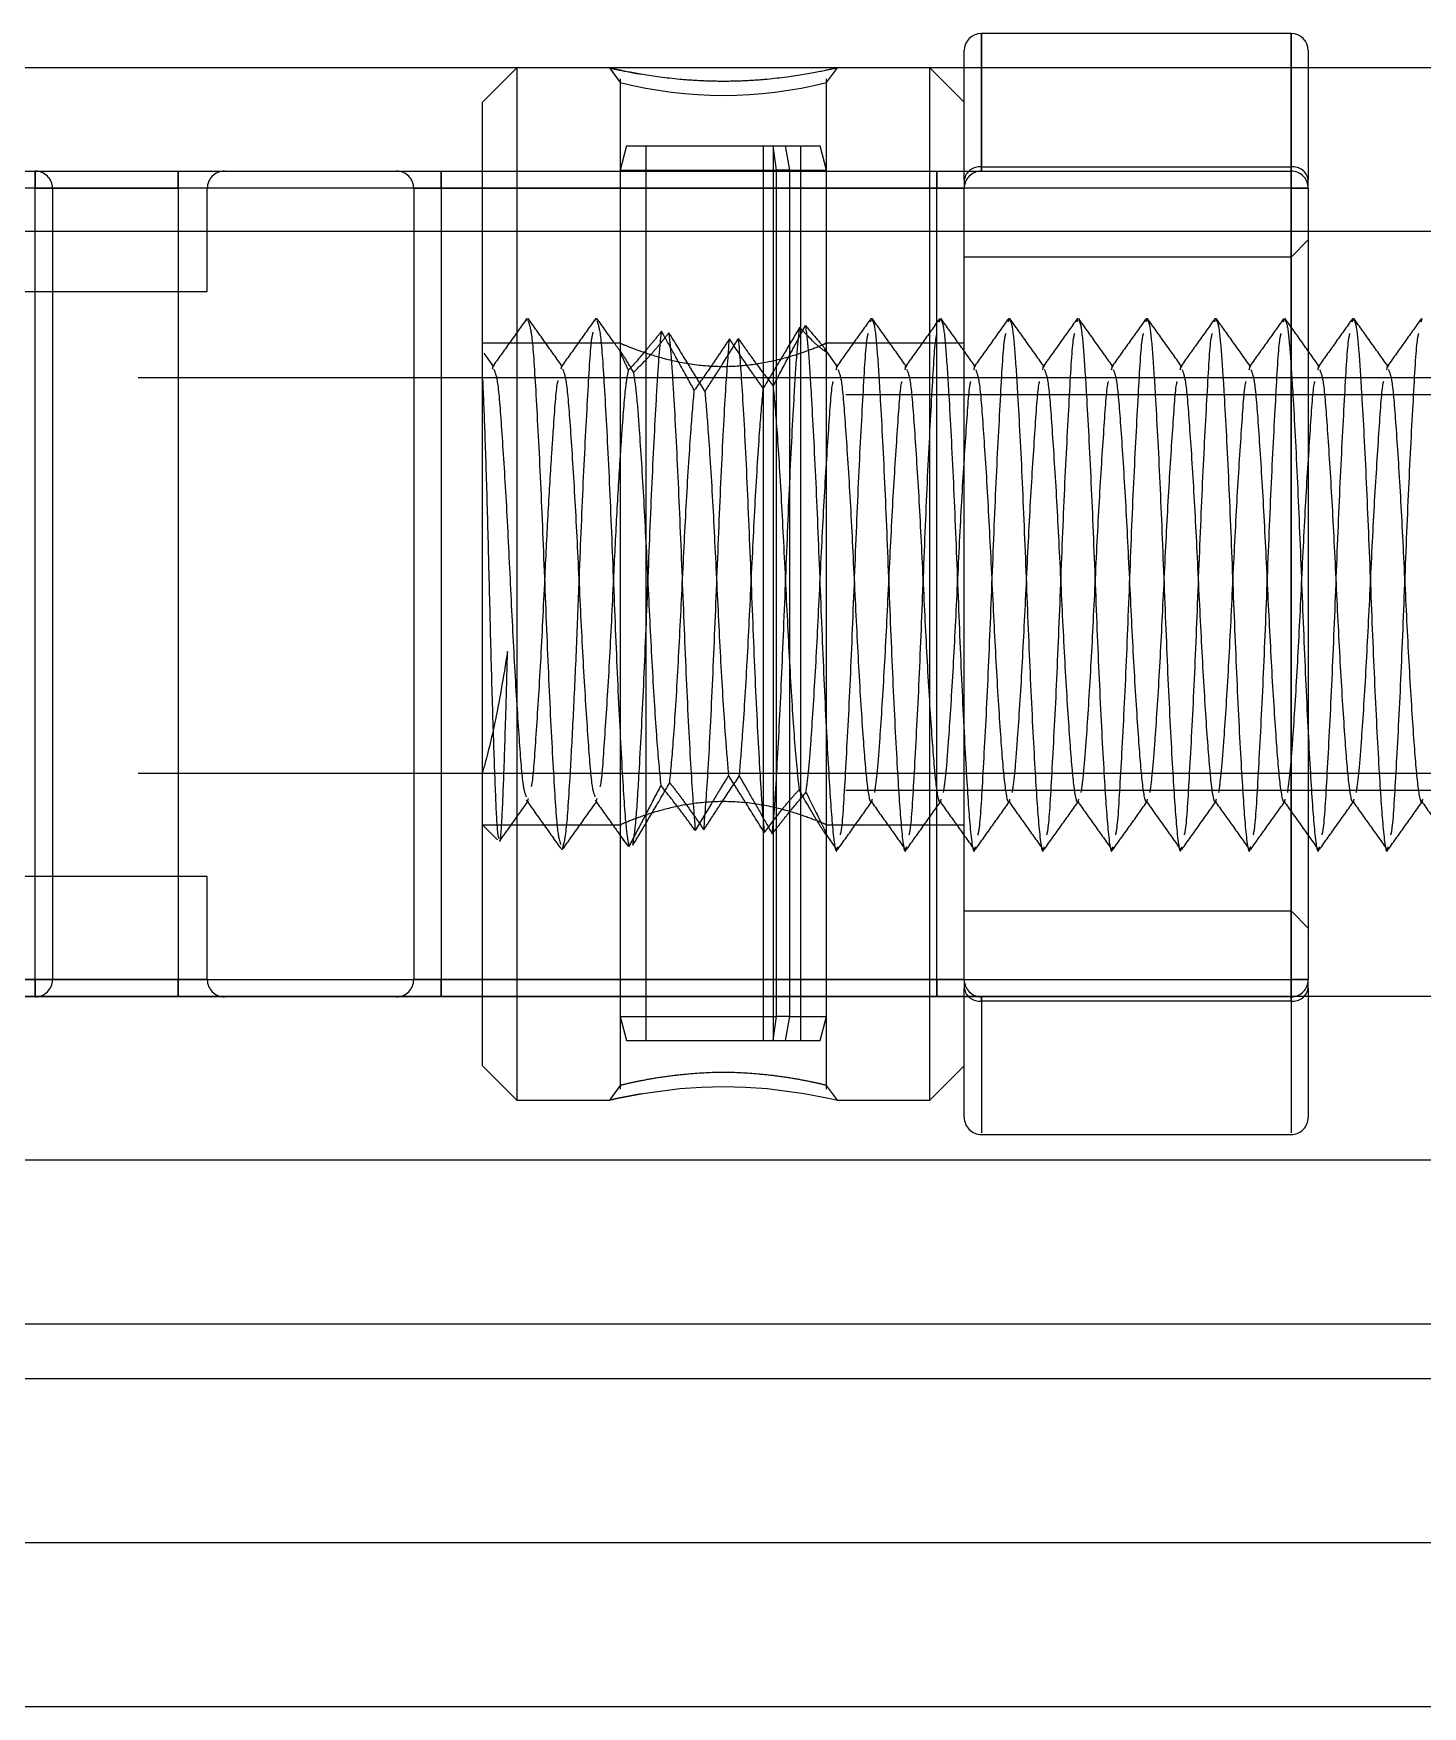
# Model space of a CAD drawing. Header units: metres. Extents: x 0 to 21025, y 0 to 14850.
# Drawn here: x 2108.51 to 2148.88, y 9326.62 to 9375.25 of the extents above; entities that cross this region are included whole.
import ezdxf

# ---------------------------------------------------------------- set-up
doc = ezdxf.new("R2010")
doc.units = ezdxf.units.M
doc.header["$LTSCALE"] = 25
doc.linetypes.add('HIDDEN2', pattern=[4.7625, 3.175, -1.5875])
doc.layers.add('SL4', color=4, linetype='Continuous')
doc.layers.add('ST1', color=7, linetype='HIDDEN2')

msp = doc.modelspace()

# ---------------------------------------------------------------- linework, layer by layer
at = {"layer": 'SL4'}
for p, q in [((2145.064, 9375.249), (2136.064, 9375.249)), ((2136.064, 9375.249), (2136.064, 9374.249)), ((2145.064, 9374.249), (2145.064, 9375.249)), ((2135.564, 9374.249), (2135.564, 9374.749)), ((2145.564, 9374.749), (2145.564, 9374.249)), ((2248.821, 9374.249), (1961.996, 9374.249)), ((2248.996, 9369.491), (1957.238, 9369.491)), ((2215.199, 9347.261), (1988.496, 9347.261)), ((2248.996, 9342.499), (1957.238, 9342.499)), ((2251.996, 9337.741), (1961.996, 9337.741)), ((2875.564, 9336.149), (1925.562, 9336.149)), ((2085.802, 9326.624), (2875.564, 9326.624))]:
    msp.add_line(p, q, dxfattribs=at)
for centre, start, end in [((2136.064, 9374.749), 90, 180), ((2145.064, 9374.749), 0, 90)]:
    msp.add_arc(centre, 0.5, start, end, dxfattribs=at)
at = {"layer": 'ST1'}
for p, q in [((2136.064, 9371.37), (2136.064, 9375.249)), ((2145.064, 9375.249), (2145.064, 9371.37)), ((2122.564, 9374.249), (2121.564, 9373.249)), ((2122.564, 9374.249), (2122.564, 9344.249)), ((2125.25, 9374.249), (2125.564, 9373.827)), ((2131.564, 9373.827), (2131.879, 9374.249)), ((2134.564, 9344.249), (2134.564, 9374.249)), ((2135.564, 9373.249), (2134.564, 9374.249)), ((2135.564, 9370.991), (2135.564, 9374.249)), ((2136.064, 9374.249), (2136.064, 9371.37)), ((2145.064, 9371.37), (2145.064, 9374.249)), ((2145.564, 9374.249), (2145.564, 9370.991)), ((2125.564, 9373.927), (2125.564, 9366.249)), ((2131.564, 9366.232), (2131.564, 9373.927)), ((2121.564, 9345.249), (2121.564, 9373.249)), ((2125.752, 9371.979), (2125.564, 9371.279)), ((2125.752, 9371.979), (2130.011, 9371.979)), ((2126.314, 9371.979), (2126.314, 9345.979)), ((2129.722, 9371.979), (2129.722, 9345.979)), ((2130.009, 9371.979), (2130.009, 9345.979)), ((2130.108, 9371.279), (2130.011, 9371.979)), ((2130.011, 9371.979), (2130.371, 9371.979)), ((2130.371, 9371.979), (2131.377, 9371.979)), ((2130.491, 9371.279), (2130.371, 9371.979)), ((2130.814, 9345.979), (2130.814, 9371.979)), ((2131.564, 9371.279), (2131.377, 9371.979)), ((2107.289, 9371.249), (2108.564, 9371.249)), ((2108.564, 9371.249), (2108.564, 9370.749)), ((2108.564, 9371.249), (2112.714, 9371.249)), ((2108.564, 9370.749), (2108.564, 9371.249)), ((2112.714, 9371.249), (2112.714, 9370.749)), ((2112.714, 9371.249), (2145.064, 9371.249)), ((2112.714, 9370.749), (2112.714, 9371.249)), ((2120.364, 9370.749), (2120.364, 9371.249)), ((2120.364, 9371.249), (2120.364, 9370.749)), ((2125.564, 9371.279), (2130.108, 9371.279)), ((2125.564, 9371.279), (2125.564, 9346.679)), ((2130.491, 9371.279), (2130.108, 9371.279)), ((2130.108, 9346.679), (2130.108, 9371.279)), ((2130.491, 9371.279), (2131.564, 9371.279)), ((2130.491, 9346.679), (2130.491, 9371.279)), ((2131.564, 9346.679), (2131.564, 9371.279)), ((2134.764, 9370.749), (2134.764, 9371.249)), ((2134.764, 9371.249), (2134.764, 9370.749)), ((2136.064, 9371.37), (2136.064, 9371.249)), ((2136.064, 9371.37), (2145.064, 9371.37)), ((2136.064, 9371.249), (2136.064, 9371.37)), ((2145.064, 9371.37), (2145.064, 9371.249)), ((2145.064, 9371.249), (2145.064, 9371.37)), ((2145.064, 9371.249), (2145.064, 9370.749)), ((2145.064, 9370.749), (2145.064, 9371.249)), ((2113.564, 9370.749), (2053.564, 9370.749)), ((2113.564, 9370.749), (2084.812, 9370.749)), ((2108.564, 9370.749), (2107.789, 9370.749)), ((2108.564, 9347.749), (2108.564, 9370.749)), ((2109.064, 9370.749), (2108.564, 9370.749)), ((2108.564, 9370.749), (2109.064, 9370.749)), ((2109.064, 9370.749), (2109.064, 9347.749)), ((2112.714, 9370.749), (2109.064, 9370.749)), ((2109.064, 9370.749), (2112.714, 9370.749)), ((2112.714, 9370.749), (2112.714, 9347.749)), ((2145.064, 9370.749), (2112.714, 9370.749)), ((2113.564, 9367.749), (2113.564, 9370.749)), ((2119.564, 9370.749), (2120.364, 9370.749)), ((2119.564, 9370.749), (2119.564, 9347.749)), ((2120.364, 9370.749), (2119.564, 9370.749)), ((2120.364, 9370.749), (2134.764, 9370.749)), ((2120.364, 9370.749), (2120.364, 9347.749)), ((2134.764, 9370.749), (2135.564, 9370.749)), ((2134.764, 9347.749), (2134.764, 9370.749)), ((2135.564, 9370.749), (2134.764, 9370.749)), ((2135.564, 9370.991), (2135.564, 9370.749)), ((2135.564, 9347.749), (2135.564, 9370.749)), ((2145.064, 9347.749), (2145.064, 9370.749)), ((2145.564, 9370.749), (2145.064, 9370.749)), ((2145.064, 9370.749), (2145.564, 9370.749)), ((2145.064, 9370.749), (2145.064, 9368.749)), ((2145.564, 9370.749), (2145.564, 9370.991)), ((2145.564, 9370.749), (2145.564, 9347.749)), ((2251.996, 9369.491), (1957.238, 9369.491)), ((2145.564, 9369.249), (2145.064, 9368.749)), ((2145.064, 9368.749), (2135.564, 9368.749)), ((2145.064, 9368.749), (2145.064, 9349.749)), ((2083.564, 9367.749), (2113.564, 9367.749)), ((2122.855, 9366.905), (2122.87, 9366.976)), ((2124.855, 9366.905), (2124.87, 9366.976)), ((2132.847, 9366.869), (2132.87, 9366.976)), ((2134.847, 9366.869), (2134.87, 9366.976)), ((2136.847, 9366.869), (2136.87, 9366.976)), ((2138.847, 9366.869), (2138.87, 9366.976)), ((2140.847, 9366.869), (2140.87, 9366.976)), ((2142.847, 9366.869), (2142.87, 9366.976)), ((2144.847, 9366.869), (2144.87, 9366.976)), ((2146.847, 9366.869), (2146.87, 9366.976)), ((2148.847, 9366.869), (2148.87, 9366.976)), ((2125.564, 9366.249), (2121.564, 9366.249)), ((2135.564, 9366.249), (2131.525, 9366.249)), ((2121.891, 9365.557), (2121.607, 9365.956)), ((2125.564, 9365.985), (2125.564, 9351.925)), ((2131.895, 9365.553), (2131.515, 9366.086)), ((2131.564, 9351.967), (2131.564, 9366.026)), ((1992.496, 9365.249), (2211.496, 9365.249)), ((2121.852, 9365.499), (2121.87, 9365.57)), ((2123.852, 9365.499), (2123.87, 9365.57)), ((2131.844, 9365.468), (2131.87, 9365.57)), ((2133.844, 9365.468), (2133.87, 9365.57)), ((2135.844, 9365.468), (2135.87, 9365.57)), ((2137.844, 9365.468), (2137.87, 9365.57)), ((2139.844, 9365.468), (2139.87, 9365.57)), ((2141.844, 9365.468), (2141.87, 9365.57)), ((2143.844, 9365.468), (2143.87, 9365.57)), ((2145.844, 9365.468), (2145.87, 9365.57)), ((2147.844, 9365.468), (2147.87, 9365.57)), ((2211.496, 9364.749), (1992.496, 9364.749)), ((1992.496, 9353.749), (2211.496, 9353.749)), ((2211.496, 9353.249), (1992.496, 9353.249)), ((2122.87, 9352.927), (2122.895, 9353.02)), ((2124.87, 9352.927), (2124.895, 9353.02)), ((2121.564, 9352.249), (2125.603, 9352.249)), ((2121.564, 9352.249), (2122.002, 9351.811)), ((2125.564, 9352.265), (2125.564, 9344.57)), ((2131.564, 9352.249), (2135.564, 9352.249)), ((2131.564, 9344.57), (2131.564, 9352.249)), ((2125.599, 9351.895), (2125.591, 9351.925)), ((2125.818, 9351.616), (2125.645, 9351.83)), ((2131.539, 9351.975), (2131.858, 9351.526)), ((2113.564, 9350.749), (2053.564, 9350.749)), ((2113.564, 9347.749), (2113.564, 9350.749)), ((2135.564, 9349.749), (2145.064, 9349.749)), ((2145.064, 9349.749), (2145.564, 9349.249)), ((2145.064, 9349.749), (2145.064, 9347.749)), ((2113.564, 9347.749), (2053.564, 9347.749)), ((2107.789, 9347.749), (2108.564, 9347.749)), ((2108.564, 9347.749), (2108.564, 9347.249)), ((2109.064, 9347.749), (2108.564, 9347.749)), ((2108.564, 9347.249), (2108.564, 9347.749)), ((2108.564, 9347.749), (2109.064, 9347.749)), ((2109.064, 9347.749), (2112.714, 9347.749)), ((2112.714, 9347.749), (2109.064, 9347.749)), ((2112.714, 9347.749), (2112.714, 9347.249)), ((2112.714, 9347.749), (2145.064, 9347.749)), ((2112.714, 9347.249), (2112.714, 9347.749)), ((2120.364, 9347.749), (2119.564, 9347.749)), ((2119.564, 9347.749), (2120.364, 9347.749)), ((2134.764, 9347.749), (2120.364, 9347.749)), ((2120.364, 9347.249), (2120.364, 9347.749)), ((2120.364, 9347.749), (2120.364, 9347.249)), ((2135.564, 9347.749), (2134.764, 9347.749)), ((2134.764, 9347.249), (2134.764, 9347.749)), ((2134.764, 9347.749), (2135.564, 9347.749)), ((2134.764, 9347.749), (2134.764, 9347.249)), ((2135.564, 9347.749), (2135.564, 9347.506)), ((2145.064, 9347.749), (2145.064, 9347.249)), ((2145.564, 9347.749), (2145.064, 9347.749)), ((2145.064, 9347.749), (2145.564, 9347.749)), ((2145.064, 9347.249), (2145.064, 9347.749)), ((2145.564, 9347.506), (2145.564, 9347.749)), ((2251.996, 9347.261), (1951.996, 9347.261)), ((2108.564, 9347.249), (2107.289, 9347.249)), ((2112.714, 9347.249), (2108.564, 9347.249)), ((2145.064, 9347.249), (2112.714, 9347.249)), ((2135.564, 9343.749), (2135.564, 9347.506)), ((2136.064, 9347.127), (2136.064, 9347.249)), ((2136.064, 9347.249), (2136.064, 9347.127)), ((2145.064, 9347.127), (2145.064, 9347.249)), ((2145.064, 9347.249), (2145.064, 9347.127)), ((2145.564, 9347.506), (2145.564, 9343.749)), ((2145.064, 9347.127), (2136.064, 9347.127)), ((2136.064, 9347.127), (2136.064, 9343.299)), ((2145.064, 9347.127), (2145.064, 9343.299)), ((2125.564, 9346.679), (2130.108, 9346.679)), ((2125.564, 9346.679), (2125.752, 9345.979)), ((2130.011, 9345.979), (2130.108, 9346.679)), ((2130.491, 9346.679), (2130.108, 9346.679)), ((2130.371, 9345.979), (2130.491, 9346.679)), ((2130.491, 9346.679), (2131.564, 9346.679)), ((2131.377, 9345.979), (2131.564, 9346.679)), ((2125.752, 9345.979), (2130.011, 9345.979)), ((2130.011, 9345.979), (2130.371, 9345.979)), ((2130.371, 9345.979), (2131.377, 9345.979)), ((2121.564, 9345.249), (2122.564, 9344.249)), ((2134.564, 9344.249), (2135.564, 9345.249)), ((2125.564, 9344.67), (2125.25, 9344.249)), ((2131.879, 9344.249), (2131.564, 9344.67)), ((2122.564, 9344.249), (2125.25, 9344.249)), ((2131.879, 9344.249), (2134.564, 9344.249)), ((2136.064, 9343.249), (2145.064, 9343.249)), ((2248.996, 9337.741), (1961.996, 9337.741)), ((2875.564, 9331.386), (1875.564, 9331.386)), ((2085.802, 9326.624), (2875.564, 9326.624))]:
    msp.add_line(p, q, dxfattribs=at)
at = {"layer": 'ST1', "flags": 128}
msp.add_lwpolyline([(2126.172, 9344.434), (2125.506, 9344.305), (2125.25, 9344.249), (2125.506, 9344.306), (2126.222, 9344.444), (2127.297, 9344.582), (2127.923, 9344.626), (2128.567, 9344.641), (2129.209, 9344.626), (2129.836, 9344.582), (2130.909, 9344.443), (2131.623, 9344.306), (2131.879, 9344.249), (2131.879, 9344.249)], dxfattribs=at)
at = {"layer": 'ST1'}
for centre, radius, start, end in [((2128.564, 9385.55), 12.101, 255.6458, 284.3543), ((2108.564, 9370.749), 0.5, 0, 90), ((2114.064, 9370.749), 0.5, 90, 180), ((2119.064, 9370.749), 0.5, 0, 90), ((2136.011, 9370.921), 0.452, 83.2366, 171.0568), ((2136.064, 9370.749), 0.5, 90, 180), ((2145.117, 9370.921), 0.452, 8.9432, 96.7634), ((2145.064, 9370.749), 0.5, 0, 90), ((2108.564, 9347.749), 0.5, 270, 0), ((2114.064, 9347.749), 0.5, 180, 270), ((2119.064, 9347.749), 0.5, 270, 0), ((2136.064, 9347.749), 0.5, 180, 270), ((2145.064, 9347.749), 0.5, 270, 0), ((2136.011, 9347.576), 0.452, 188.9432, 276.7634), ((2145.117, 9347.576), 0.452, 263.2366, 351.0568), ((2136.064, 9343.749), 0.5, 180, 270), ((2145.064, 9343.749), 0.5, 270, 0)]:
    msp.add_arc(centre, radius, start, end, dxfattribs=at)
for points, knots in [([(2131.879, 9374.249), (2131.827, 9374.237), (2131.723, 9374.213), (2130.969, 9374.053), (2130.049, 9373.926), (2129.215, 9373.866), (2128.564, 9373.851), (2127.912, 9373.866), (2127.079, 9373.926), (2126.152, 9374.054), (2125.427, 9374.207), (2125.166, 9374.269), (2125.401, 9374.209), (2125.922, 9374.11), (2126.172, 9374.063)], [0, 0, 0, 0, 0.101742, 0.202799, 0.302648, 0.352799, 0.40214, 0.45142, 0.501684, 0.601534, 0.702618, 0.804466, 0.906104, 1, 1, 1, 1]), ([(2122.855, 9366.968), (2122.688, 9366.733), (2122.353, 9366.263), (2122.018, 9365.794), (2121.85, 9365.559)], [0, 0, 0, 0, 0.500081, 1, 1, 1, 1]), ([(2123.891, 9365.557), (2123.724, 9365.792), (2123.389, 9366.262), (2123.054, 9366.732), (2122.886, 9366.967)], [0, 0, 0, 0, 0.499907, 1, 1, 1, 1]), ([(2122.886, 9366.901), (2122.925, 9366.793), (2123.006, 9366.565), (2123.113, 9364.832), (2123.25, 9362.291), (2123.37, 9359.249), (2123.491, 9356.204), (2123.627, 9353.671), (2123.729, 9351.999), (2123.804, 9351.777), (2123.836, 9351.682)], [0, 0, 0, 0, 0.1162026, 0.2449171, 0.3789223, 0.5095057, 0.6400891, 0.7740943, 0.9028088, 1, 1, 1, 1]), ([(2124.855, 9366.968), (2124.688, 9366.733), (2124.353, 9366.263), (2124.018, 9365.794), (2123.85, 9365.559)], [0, 0, 0, 0, 0.500081, 1, 1, 1, 1]), ([(2125.592, 9365.978), (2125.524, 9366.072), (2125.289, 9366.402), (2125.054, 9366.732), (2124.886, 9366.967)], [0, 0, 0, 0, 0.28737, 1, 1, 1, 1]), ([(2124.886, 9366.901), (2124.925, 9366.793), (2125.006, 9366.565), (2125.113, 9364.832), (2125.25, 9362.292), (2125.37, 9359.248), (2125.491, 9356.208), (2125.627, 9353.657), (2125.725, 9352.12), (2125.792, 9351.756), (2125.818, 9351.616)], [0, 0, 0, 0, 0.118163, 0.249048, 0.385314, 0.5181, 0.650886, 0.787151, 0.918037, 1, 1, 1, 1]), ([(2130.783, 9366.708), (2130.636, 9366.462), (2130.394, 9366.058), (2130.035, 9365.455), (2129.828, 9365.107), (2129.724, 9364.932)], [0, 0, 0, 0, 0.433845, 0.716111, 1, 1, 1, 1]), ([(2129.984, 9351.987), (2130.006, 9352.208), (2130.049, 9352.654), (2130.133, 9354.013), (2130.249, 9356.209), (2130.37, 9359.248), (2130.491, 9362.289), (2130.612, 9364.57), (2130.703, 9366.041), (2130.757, 9366.485), (2130.783, 9366.708)], [0, 0, 0, 0, 0.085004, 0.171301, 0.329311, 0.483287, 0.637262, 0.795272, 0.897616, 1, 1, 1, 1]), ([(2130.009, 9364.997), (2130.152, 9365.268), (2130.386, 9365.708), (2130.701, 9366.295), (2130.866, 9366.604), (2130.949, 9366.758)], [0, 0, 0, 0, 0.441766, 0.719681, 1, 1, 1, 1]), ([(2131.531, 9366.002), (2131.477, 9366.038), (2131.37, 9366.111), (2131.073, 9366.391), (2130.864, 9366.619), (2130.783, 9366.708)], [0, 0, 0, 0, 0.3809856, 0.7602274, 1, 1, 1, 1]), ([(2130.949, 9366.758), (2131.096, 9366.586), (2131.364, 9366.271), (2131.563, 9366.037), (2131.544, 9366.028), (2131.538, 9366.026)], [0, 0, 0, 0, 0.456539, 0.833311, 1, 1, 1, 1]), ([(2130.949, 9366.758), (2130.977, 9366.539), (2131.034, 9366.102), (2131.127, 9364.597), (2131.25, 9362.29), (2131.37, 9359.247), (2131.491, 9356.216), (2131.627, 9353.627), (2131.739, 9351.994), (2131.834, 9351.321), (2131.883, 9351.578), (2131.89, 9351.612)], [0, 0, 0, 0, 0.092097, 0.18371, 0.318611, 0.450066, 0.581522, 0.716422, 0.845996, 0.979728, 1, 1, 1, 1]), ([(2132.847, 9366.957), (2132.68, 9366.722), (2132.345, 9366.252), (2132.01, 9365.783), (2131.842, 9365.548)], [0, 0, 0, 0, 0.5000892, 1, 1, 1, 1]), ([(2133.895, 9365.553), (2133.728, 9365.787), (2133.393, 9366.256), (2133.059, 9366.726), (2132.891, 9366.96)], [0, 0, 0, 0, 0.499958, 1, 1, 1, 1]), ([(2132.891, 9366.917), (2132.911, 9366.883), (2132.96, 9366.794), (2133.033, 9366.066), (2133.127, 9364.612), (2133.25, 9362.285), (2133.37, 9359.248), (2133.491, 9356.215), (2133.627, 9353.627), (2133.739, 9351.994), (2133.834, 9351.321), (2133.883, 9351.578), (2133.89, 9351.612)], [0, 0, 0, 0, 0.055573, 0.142553, 0.229074, 0.356478, 0.480628, 0.604778, 0.732181, 0.854555, 0.980855, 1, 1, 1, 1]), ([(2134.847, 9366.957), (2134.68, 9366.722), (2134.345, 9366.252), (2134.01, 9365.783), (2133.842, 9365.548)], [0, 0, 0, 0, 0.5000892, 1, 1, 1, 1]), ([(2135.895, 9365.553), (2135.728, 9365.787), (2135.393, 9366.256), (2135.059, 9366.726), (2134.891, 9366.96)], [0, 0, 0, 0, 0.499958, 1, 1, 1, 1]), ([(2134.891, 9366.917), (2134.911, 9366.883), (2134.96, 9366.794), (2135.033, 9366.066), (2135.127, 9364.612), (2135.25, 9362.285), (2135.37, 9359.248), (2135.491, 9356.215), (2135.627, 9353.627), (2135.739, 9351.994), (2135.834, 9351.321), (2135.883, 9351.578), (2135.89, 9351.612)], [0, 0, 0, 0, 0.055573, 0.142553, 0.229074, 0.356478, 0.480628, 0.604778, 0.732181, 0.854555, 0.980855, 1, 1, 1, 1]), ([(2136.847, 9366.957), (2136.68, 9366.722), (2136.345, 9366.252), (2136.01, 9365.783), (2135.842, 9365.548)], [0, 0, 0, 0, 0.5000892, 1, 1, 1, 1]), ([(2137.895, 9365.553), (2137.728, 9365.787), (2137.393, 9366.256), (2137.059, 9366.726), (2136.891, 9366.96)], [0, 0, 0, 0, 0.499958, 1, 1, 1, 1]), ([(2136.891, 9366.917), (2136.911, 9366.883), (2136.96, 9366.794), (2137.033, 9366.066), (2137.127, 9364.612), (2137.25, 9362.285), (2137.37, 9359.248), (2137.491, 9356.215), (2137.627, 9353.627), (2137.739, 9351.994), (2137.834, 9351.321), (2137.883, 9351.578), (2137.89, 9351.612)], [0, 0, 0, 0, 0.055573, 0.142553, 0.229074, 0.356478, 0.480628, 0.604778, 0.732181, 0.854555, 0.980855, 1, 1, 1, 1]), ([(2138.847, 9366.957), (2138.68, 9366.722), (2138.345, 9366.252), (2138.01, 9365.783), (2137.842, 9365.548)], [0, 0, 0, 0, 0.500089, 1, 1, 1, 1]), ([(2139.895, 9365.553), (2139.728, 9365.787), (2139.393, 9366.256), (2139.059, 9366.726), (2138.891, 9366.96)], [0, 0, 0, 0, 0.499958, 1, 1, 1, 1]), ([(2138.891, 9366.917), (2138.911, 9366.883), (2138.96, 9366.794), (2139.033, 9366.066), (2139.127, 9364.612), (2139.25, 9362.285), (2139.37, 9359.248), (2139.491, 9356.215), (2139.627, 9353.627), (2139.739, 9351.994), (2139.834, 9351.321), (2139.883, 9351.578), (2139.89, 9351.612)], [0, 0, 0, 0, 0.055573, 0.142553, 0.229074, 0.356478, 0.480628, 0.604778, 0.732181, 0.854555, 0.980855, 1, 1, 1, 1]), ([(2140.847, 9366.957), (2140.68, 9366.722), (2140.345, 9366.252), (2140.01, 9365.783), (2139.842, 9365.548)], [0, 0, 0, 0, 0.500089, 1, 1, 1, 1]), ([(2141.895, 9365.553), (2141.728, 9365.787), (2141.393, 9366.256), (2141.059, 9366.726), (2140.891, 9366.96)], [0, 0, 0, 0, 0.499958, 1, 1, 1, 1]), ([(2140.891, 9366.917), (2140.911, 9366.883), (2140.96, 9366.794), (2141.033, 9366.066), (2141.127, 9364.612), (2141.25, 9362.285), (2141.37, 9359.248), (2141.491, 9356.215), (2141.627, 9353.627), (2141.739, 9351.994), (2141.834, 9351.321), (2141.883, 9351.578), (2141.89, 9351.612)], [0, 0, 0, 0, 0.055573, 0.142553, 0.229074, 0.356478, 0.480628, 0.604778, 0.732181, 0.854555, 0.980855, 1, 1, 1, 1]), ([(2142.847, 9366.957), (2142.68, 9366.722), (2142.345, 9366.252), (2142.01, 9365.783), (2141.842, 9365.548)], [0, 0, 0, 0, 0.5000892, 1, 1, 1, 1]), ([(2143.895, 9365.553), (2143.728, 9365.787), (2143.393, 9366.256), (2143.059, 9366.726), (2142.891, 9366.96)], [0, 0, 0, 0, 0.499958, 1, 1, 1, 1]), ([(2142.891, 9366.917), (2142.911, 9366.883), (2142.96, 9366.794), (2143.033, 9366.066), (2143.127, 9364.612), (2143.25, 9362.285), (2143.37, 9359.248), (2143.491, 9356.215), (2143.627, 9353.627), (2143.739, 9351.994), (2143.834, 9351.321), (2143.883, 9351.578), (2143.89, 9351.612)], [0, 0, 0, 0, 0.055573, 0.142553, 0.229074, 0.356478, 0.480628, 0.604778, 0.732181, 0.854555, 0.980855, 1, 1, 1, 1]), ([(2144.847, 9366.957), (2144.68, 9366.722), (2144.345, 9366.252), (2144.01, 9365.783), (2143.842, 9365.548)], [0, 0, 0, 0, 0.5000892, 1, 1, 1, 1]), ([(2145.895, 9365.553), (2145.728, 9365.787), (2145.393, 9366.256), (2145.059, 9366.726), (2144.891, 9366.96)], [0, 0, 0, 0, 0.499958, 1, 1, 1, 1]), ([(2144.891, 9366.917), (2144.911, 9366.883), (2144.96, 9366.794), (2145.033, 9366.066), (2145.127, 9364.612), (2145.25, 9362.285), (2145.37, 9359.248), (2145.491, 9356.215), (2145.627, 9353.627), (2145.739, 9351.994), (2145.834, 9351.321), (2145.883, 9351.578), (2145.89, 9351.612)], [0, 0, 0, 0, 0.055573, 0.142553, 0.229074, 0.356478, 0.480628, 0.604778, 0.732181, 0.854555, 0.980855, 1, 1, 1, 1]), ([(2146.847, 9366.957), (2146.68, 9366.722), (2146.345, 9366.252), (2146.01, 9365.783), (2145.842, 9365.548)], [0, 0, 0, 0, 0.500089, 1, 1, 1, 1]), ([(2147.895, 9365.553), (2147.728, 9365.787), (2147.393, 9366.256), (2147.059, 9366.726), (2146.891, 9366.96)], [0, 0, 0, 0, 0.4999583, 1, 1, 1, 1]), ([(2146.891, 9366.917), (2146.911, 9366.883), (2146.96, 9366.794), (2147.033, 9366.066), (2147.127, 9364.612), (2147.25, 9362.285), (2147.37, 9359.248), (2147.491, 9356.215), (2147.627, 9353.627), (2147.739, 9351.994), (2147.834, 9351.321), (2147.883, 9351.578), (2147.89, 9351.612)], [0, 0, 0, 0, 0.055573, 0.142553, 0.229074, 0.356478, 0.480628, 0.604778, 0.732181, 0.854555, 0.980855, 1, 1, 1, 1]), ([(2148.847, 9366.957), (2148.68, 9366.722), (2148.345, 9366.252), (2148.01, 9365.783), (2147.842, 9365.548)], [0, 0, 0, 0, 0.500089, 1, 1, 1, 1]), ([(2123.87, 9351.521), (2123.914, 9351.639), (2124.001, 9351.871), (2124.101, 9353.465), (2124.204, 9355.338), (2124.292, 9357.241), (2124.383, 9359.584), (2124.491, 9362.302), (2124.627, 9364.798), (2124.712, 9366.309), (2124.768, 9366.513), (2124.782, 9366.563)], [0, 0, 0, 0, 0.138115, 0.271936, 0.365132, 0.458324, 0.548017, 0.683781, 0.823102, 0.956923, 1, 1, 1, 1]), ([(2125.564, 9366.249), (2125.594, 9366.235), (2125.655, 9366.209), (2126.123, 9366.021), (2126.832, 9365.79), (2127.762, 9365.597), (2128.772, 9365.551), (2129.712, 9365.658), (2130.532, 9365.859), (2131.189, 9366.091), (2131.544, 9366.24), (2131.62, 9366.271), (2131.493, 9366.219), (2131.468, 9366.209)], [0, 0, 0, 0, 0.094557, 0.188941, 0.28787, 0.391938, 0.490706, 0.581435, 0.674212, 0.775322, 0.878939, 0.975674, 1, 1, 1, 1]), ([(2126.767, 9366.593), (2126.678, 9366.483), (2126.499, 9366.261), (2126.151, 9365.847), (2125.946, 9365.615), (2125.808, 9365.458)], [0, 0, 0, 0, 0.245874, 0.491876, 1, 1, 1, 1]), ([(2125.932, 9351.657), (2125.964, 9351.866), (2126.027, 9352.281), (2126.124, 9353.849), (2126.25, 9356.208), (2126.37, 9359.249), (2126.491, 9362.289), (2126.609, 9364.518), (2126.696, 9365.921), (2126.743, 9366.37), (2126.767, 9366.593)], [0, 0, 0, 0, 0.113372, 0.225249, 0.376702, 0.524287, 0.671873, 0.823326, 0.912077, 1, 1, 1, 1]), ([(2125.948, 9365.397), (2126.108, 9365.554), (2126.346, 9365.785), (2126.71, 9366.208), (2126.89, 9366.431), (2126.98, 9366.544)], [0, 0, 0, 0, 0.509215, 0.752961, 1, 1, 1, 1]), ([(2127.718, 9364.877), (2127.638, 9365.022), (2127.437, 9365.385), (2127.117, 9365.961), (2126.884, 9366.382), (2126.767, 9366.593)], [0, 0, 0, 0, 0.248503, 0.623083, 1, 1, 1, 1]), ([(2126.98, 9366.544), (2127.002, 9366.321), (2127.047, 9365.874), (2127.132, 9364.497), (2127.249, 9362.29), (2127.37, 9359.244), (2127.491, 9356.224), (2127.628, 9353.564), (2127.706, 9352.574), (2127.746, 9352.08)], [0, 0, 0, 0, 0.091539, 0.184266, 0.349273, 0.510066, 0.67086, 0.835866, 1, 1, 1, 1]), ([(2126.98, 9366.544), (2127.15, 9366.266), (2127.406, 9365.847), (2127.757, 9365.274), (2127.936, 9364.984), (2128.026, 9364.839)], [0, 0, 0, 0, 0.496833, 0.748087, 1, 1, 1, 1]), ([(2128.741, 9366.372), (2128.653, 9366.24), (2128.477, 9365.975), (2128.138, 9365.473), (2127.883, 9365.11), (2127.718, 9364.877)], [0, 0, 0, 0, 0.262288, 0.524583, 1, 1, 1, 1]), ([(2127.997, 9352.105), (2128.036, 9352.593), (2128.114, 9353.583), (2128.249, 9356.223), (2128.37, 9359.249), (2128.491, 9362.274), (2128.626, 9364.898), (2128.703, 9365.888), (2128.741, 9366.372)], [0, 0, 0, 0, 0.1656577, 0.3357184, 0.5014367, 0.667155, 0.8372157, 1, 1, 1, 1]), ([(2128.026, 9364.839), (2128.112, 9364.972), (2128.284, 9365.238), (2128.609, 9365.753), (2128.846, 9366.135), (2128.998, 9366.383)], [0, 0, 0, 0, 0.2609815, 0.5219522, 1, 1, 1, 1]), ([(2129.724, 9364.932), (2129.634, 9365.059), (2129.453, 9365.311), (2129.124, 9365.79), (2128.889, 9366.147), (2128.741, 9366.372)], [0, 0, 0, 0, 0.270831, 0.541621, 1, 1, 1, 1]), ([(2128.998, 9366.383), (2129.036, 9365.897), (2129.114, 9364.907), (2129.249, 9362.273), (2129.37, 9359.253), (2129.491, 9356.208), (2129.606, 9354.03), (2129.69, 9352.691), (2129.731, 9352.248), (2129.751, 9352.029)], [0, 0, 0, 0, 0.162123, 0.329894, 0.49338, 0.656866, 0.824637, 0.913089, 1, 1, 1, 1]), ([(2128.998, 9366.383), (2129.089, 9366.253), (2129.271, 9365.994), (2129.607, 9365.526), (2129.854, 9365.201), (2130.009, 9364.997)], [0, 0, 0, 0, 0.272181, 0.544383, 1, 1, 1, 1]), ([(2131.963, 9351.954), (2131.975, 9352), (2132.029, 9352.202), (2132.113, 9353.702), (2132.25, 9356.197), (2132.37, 9359.248), (2132.491, 9362.301), (2132.628, 9364.793), (2132.71, 9366.283), (2132.763, 9366.485), (2132.774, 9366.527)], [0, 0, 0, 0, 0.043096, 0.193298, 0.349673, 0.502056, 0.654439, 0.810815, 0.961016, 1, 1, 1, 1]), ([(2133.963, 9351.954), (2133.975, 9352), (2134.029, 9352.202), (2134.113, 9353.702), (2134.25, 9356.197), (2134.37, 9359.248), (2134.491, 9362.301), (2134.628, 9364.793), (2134.71, 9366.283), (2134.763, 9366.485), (2134.774, 9366.527)], [0, 0, 0, 0, 0.043096, 0.193298, 0.349673, 0.502056, 0.654439, 0.810815, 0.961016, 1, 1, 1, 1]), ([(2135.963, 9351.954), (2135.975, 9352), (2136.029, 9352.202), (2136.113, 9353.702), (2136.25, 9356.197), (2136.37, 9359.248), (2136.491, 9362.301), (2136.628, 9364.793), (2136.71, 9366.283), (2136.763, 9366.485), (2136.774, 9366.527)], [0, 0, 0, 0, 0.043096, 0.193298, 0.349673, 0.502056, 0.654439, 0.810815, 0.961016, 1, 1, 1, 1]), ([(2137.963, 9351.954), (2137.975, 9352), (2138.029, 9352.202), (2138.113, 9353.702), (2138.25, 9356.197), (2138.37, 9359.248), (2138.491, 9362.301), (2138.628, 9364.793), (2138.71, 9366.283), (2138.763, 9366.485), (2138.774, 9366.527)], [0, 0, 0, 0, 0.043096, 0.193298, 0.349673, 0.502056, 0.654439, 0.810815, 0.961016, 1, 1, 1, 1]), ([(2139.963, 9351.954), (2139.975, 9352), (2140.029, 9352.202), (2140.113, 9353.702), (2140.25, 9356.197), (2140.37, 9359.248), (2140.491, 9362.301), (2140.628, 9364.793), (2140.71, 9366.283), (2140.763, 9366.485), (2140.774, 9366.527)], [0, 0, 0, 0, 0.043096, 0.193298, 0.349673, 0.502056, 0.654439, 0.810815, 0.961016, 1, 1, 1, 1]), ([(2141.963, 9351.954), (2141.975, 9352), (2142.029, 9352.202), (2142.113, 9353.702), (2142.25, 9356.197), (2142.37, 9359.248), (2142.491, 9362.301), (2142.628, 9364.793), (2142.71, 9366.283), (2142.763, 9366.485), (2142.774, 9366.527)], [0, 0, 0, 0, 0.043096, 0.193298, 0.349673, 0.502056, 0.654439, 0.810815, 0.961016, 1, 1, 1, 1]), ([(2143.963, 9351.954), (2143.975, 9352), (2144.029, 9352.202), (2144.113, 9353.702), (2144.25, 9356.197), (2144.37, 9359.248), (2144.491, 9362.301), (2144.628, 9364.793), (2144.71, 9366.283), (2144.763, 9366.485), (2144.774, 9366.527)], [0, 0, 0, 0, 0.043096, 0.193298, 0.349673, 0.502056, 0.654439, 0.810815, 0.961016, 1, 1, 1, 1]), ([(2145.963, 9351.954), (2145.975, 9352), (2146.029, 9352.202), (2146.113, 9353.702), (2146.25, 9356.197), (2146.37, 9359.248), (2146.491, 9362.301), (2146.628, 9364.793), (2146.71, 9366.283), (2146.763, 9366.485), (2146.774, 9366.527)], [0, 0, 0, 0, 0.043096, 0.193298, 0.349673, 0.502056, 0.654439, 0.810815, 0.961016, 1, 1, 1, 1]), ([(2147.963, 9351.954), (2147.975, 9352), (2148.029, 9352.202), (2148.113, 9353.702), (2148.25, 9356.197), (2148.37, 9359.248), (2148.491, 9362.301), (2148.628, 9364.793), (2148.71, 9366.283), (2148.763, 9366.485), (2148.774, 9366.527)], [0, 0, 0, 0, 0.043096, 0.193298, 0.349673, 0.502056, 0.654439, 0.810815, 0.961016, 1, 1, 1, 1]), ([(2125.808, 9365.458), (2125.741, 9365.598), (2125.624, 9365.841), (2125.551, 9366.016), (2125.577, 9366.005), (2125.701, 9365.815), (2125.853, 9365.557), (2125.948, 9365.397)], [0, 0, 0, 0, 0.232062, 0.405334, 0.579425, 0.739184, 1, 1, 1, 1]), ([(2121.564, 9365.188), (2121.585, 9364.715), (2121.626, 9363.769), (2121.693, 9361.638), (2121.753, 9359.267), (2121.812, 9356.844), (2121.879, 9354.637), (2121.941, 9352.941), (2121.993, 9351.928), (2122.03, 9351.876), (2122.045, 9351.855)], [0, 0, 0, 0, 0.127856, 0.255712, 0.383567, 0.511324, 0.64267, 0.774035, 0.905324, 1, 1, 1, 1]), ([(2121.89, 9365.494), (2121.927, 9365.408), (2122.007, 9365.223), (2122.113, 9363.815), (2122.25, 9361.738), (2122.37, 9359.249), (2122.491, 9356.758), (2122.627, 9354.687), (2122.729, 9353.323), (2122.802, 9353.143), (2122.834, 9353.066)], [0, 0, 0, 0, 0.112986, 0.242437, 0.377219, 0.508553, 0.639887, 0.774669, 0.90412, 1, 1, 1, 1]), ([(2123.89, 9365.494), (2123.927, 9365.408), (2124.007, 9365.223), (2124.113, 9363.815), (2124.25, 9361.738), (2124.37, 9359.249), (2124.491, 9356.758), (2124.627, 9354.687), (2124.729, 9353.323), (2124.802, 9353.143), (2124.834, 9353.066)], [0, 0, 0, 0, 0.112986, 0.242437, 0.377219, 0.508553, 0.639887, 0.774669, 0.90412, 1, 1, 1, 1]), ([(2124.984, 9353.359), (2124.989, 9353.377), (2125.036, 9353.538), (2125.113, 9354.726), (2125.25, 9356.746), (2125.361, 9359.061), (2125.461, 9361.149), (2125.551, 9362.67), (2125.647, 9364.081), (2125.722, 9365.041), (2125.785, 9365.349), (2125.808, 9365.458)], [0, 0, 0, 0, 0.018267, 0.165621, 0.319042, 0.468539, 0.582958, 0.701335, 0.772441, 0.919794, 1, 1, 1, 1]), ([(2125.948, 9365.397), (2125.976, 9365.218), (2126.033, 9364.861), (2126.126, 9363.627), (2126.25, 9361.737), (2126.37, 9359.245), (2126.491, 9356.774), (2126.627, 9354.606), (2126.706, 9353.796), (2126.744, 9353.394)], [0, 0, 0, 0, 0.109023, 0.217406, 0.376039, 0.530614, 0.685189, 0.843822, 1, 1, 1, 1]), ([(2131.893, 9365.481), (2131.929, 9365.397), (2132.008, 9365.213), (2132.113, 9363.814), (2132.25, 9361.739), (2132.37, 9359.247), (2132.491, 9356.766), (2132.627, 9354.655), (2132.739, 9353.295), (2132.835, 9352.804), (2132.886, 9352.967), (2132.894, 9352.993)], [0, 0, 0, 0, 0.103426, 0.225711, 0.353032, 0.477096, 0.60116, 0.728481, 0.850766, 0.976983, 1, 1, 1, 1]), ([(2133.893, 9365.481), (2133.929, 9365.397), (2134.008, 9365.213), (2134.113, 9363.814), (2134.25, 9361.739), (2134.37, 9359.247), (2134.491, 9356.766), (2134.627, 9354.655), (2134.739, 9353.295), (2134.835, 9352.804), (2134.886, 9352.967), (2134.894, 9352.993)], [0, 0, 0, 0, 0.103426, 0.225711, 0.353032, 0.477096, 0.60116, 0.728481, 0.850766, 0.976983, 1, 1, 1, 1]), ([(2135.893, 9365.481), (2135.929, 9365.397), (2136.008, 9365.213), (2136.113, 9363.814), (2136.25, 9361.739), (2136.37, 9359.247), (2136.491, 9356.766), (2136.627, 9354.655), (2136.739, 9353.295), (2136.835, 9352.804), (2136.886, 9352.967), (2136.894, 9352.993)], [0, 0, 0, 0, 0.103426, 0.225711, 0.353032, 0.477096, 0.60116, 0.728481, 0.850766, 0.976983, 1, 1, 1, 1]), ([(2137.893, 9365.481), (2137.929, 9365.397), (2138.008, 9365.213), (2138.113, 9363.814), (2138.25, 9361.739), (2138.37, 9359.247), (2138.491, 9356.766), (2138.627, 9354.655), (2138.739, 9353.295), (2138.835, 9352.804), (2138.886, 9352.967), (2138.894, 9352.993)], [0, 0, 0, 0, 0.103426, 0.225711, 0.353032, 0.477096, 0.60116, 0.728481, 0.850766, 0.976983, 1, 1, 1, 1]), ([(2139.893, 9365.481), (2139.929, 9365.397), (2140.008, 9365.213), (2140.113, 9363.814), (2140.25, 9361.739), (2140.37, 9359.247), (2140.491, 9356.766), (2140.627, 9354.655), (2140.739, 9353.295), (2140.835, 9352.804), (2140.886, 9352.967), (2140.894, 9352.993)], [0, 0, 0, 0, 0.103426, 0.225711, 0.353032, 0.477096, 0.60116, 0.728481, 0.850766, 0.976983, 1, 1, 1, 1]), ([(2141.893, 9365.481), (2141.929, 9365.397), (2142.008, 9365.213), (2142.113, 9363.814), (2142.25, 9361.739), (2142.37, 9359.247), (2142.491, 9356.766), (2142.627, 9354.655), (2142.739, 9353.295), (2142.835, 9352.804), (2142.886, 9352.967), (2142.894, 9352.993)], [0, 0, 0, 0, 0.103426, 0.225711, 0.353032, 0.477096, 0.60116, 0.728481, 0.850766, 0.976983, 1, 1, 1, 1]), ([(2143.893, 9365.481), (2143.929, 9365.397), (2144.008, 9365.213), (2144.113, 9363.814), (2144.25, 9361.739), (2144.37, 9359.247), (2144.491, 9356.766), (2144.627, 9354.655), (2144.739, 9353.295), (2144.835, 9352.804), (2144.886, 9352.967), (2144.894, 9352.993)], [0, 0, 0, 0, 0.103426, 0.225711, 0.353032, 0.477096, 0.60116, 0.728481, 0.850766, 0.976983, 1, 1, 1, 1]), ([(2145.893, 9365.481), (2145.929, 9365.397), (2146.008, 9365.213), (2146.113, 9363.814), (2146.25, 9361.739), (2146.37, 9359.247), (2146.491, 9356.766), (2146.627, 9354.655), (2146.739, 9353.295), (2146.835, 9352.804), (2146.886, 9352.967), (2146.894, 9352.993)], [0, 0, 0, 0, 0.1034259, 0.2257113, 0.3530321, 0.4770962, 0.6011602, 0.728481, 0.8507664, 0.976983, 1, 1, 1, 1]), ([(2147.893, 9365.481), (2147.929, 9365.397), (2148.008, 9365.213), (2148.113, 9363.814), (2148.25, 9361.739), (2148.37, 9359.247), (2148.491, 9356.766), (2148.627, 9354.655), (2148.739, 9353.295), (2148.835, 9352.804), (2148.886, 9352.967), (2148.894, 9352.993)], [0, 0, 0, 0, 0.103426, 0.225711, 0.353032, 0.477096, 0.60116, 0.728481, 0.850766, 0.976983, 1, 1, 1, 1]), ([(2122.984, 9353.359), (2122.989, 9353.377), (2123.036, 9353.538), (2123.113, 9354.726), (2123.25, 9356.746), (2123.361, 9359.062), (2123.461, 9361.147), (2123.551, 9362.677), (2123.648, 9364.06), (2123.707, 9364.975), (2123.756, 9365.137), (2123.763, 9365.16)], [0, 0, 0, 0, 0.01933, 0.175262, 0.337615, 0.495815, 0.616894, 0.742163, 0.817408, 0.97334, 1, 1, 1, 1]), ([(2127.005, 9353.47), (2127.041, 9353.855), (2127.117, 9354.664), (2127.249, 9356.773), (2127.37, 9359.248), (2127.491, 9361.725), (2127.618, 9363.73), (2127.688, 9364.529), (2127.718, 9364.877)], [0, 0, 0, 0, 0.1614433, 0.3390761, 0.5121652, 0.6852544, 0.8628871, 1, 1, 1, 1]), ([(2128.026, 9364.839), (2128.055, 9364.501), (2128.124, 9363.705), (2128.25, 9361.725), (2128.37, 9359.249), (2128.491, 9356.772), (2128.615, 9354.807), (2128.684, 9354.014), (2128.712, 9353.682)], [0, 0, 0, 0, 0.136753, 0.32167, 0.501858, 0.682045, 0.866962, 1, 1, 1, 1]), ([(2129.027, 9353.665), (2129.056, 9354.002), (2129.124, 9354.796), (2129.25, 9356.772), (2129.37, 9359.249), (2129.491, 9361.725), (2129.62, 9363.767), (2129.692, 9364.57), (2129.724, 9364.932)], [0, 0, 0, 0, 0.133333, 0.315032, 0.492083, 0.669134, 0.850833, 1, 1, 1, 1]), ([(2130.009, 9364.997), (2130.044, 9364.619), (2130.118, 9363.812), (2130.249, 9361.725), (2130.37, 9359.248), (2130.491, 9356.774), (2130.633, 9354.498), (2130.718, 9353.693), (2130.763, 9353.266)], [0, 0, 0, 0, 0.147821, 0.315698, 0.479282, 0.642865, 0.810742, 1, 1, 1, 1]), ([(2130.965, 9353.189), (2130.99, 9353.371), (2131.04, 9353.738), (2131.13, 9354.915), (2131.25, 9356.763), (2131.37, 9359.245), (2131.491, 9361.75), (2131.628, 9363.77), (2131.704, 9364.953), (2131.75, 9365.114), (2131.755, 9365.13)], [0, 0, 0, 0, 0.098651, 0.197725, 0.357803, 0.513786, 0.669769, 0.829847, 0.983594, 1, 1, 1, 1]), ([(2132.965, 9353.189), (2132.99, 9353.371), (2133.04, 9353.738), (2133.13, 9354.915), (2133.25, 9356.763), (2133.37, 9359.245), (2133.491, 9361.75), (2133.628, 9363.77), (2133.704, 9364.953), (2133.75, 9365.114), (2133.755, 9365.13)], [0, 0, 0, 0, 0.098651, 0.197725, 0.357803, 0.513786, 0.669769, 0.829847, 0.983594, 1, 1, 1, 1]), ([(2134.965, 9353.189), (2134.99, 9353.371), (2135.04, 9353.738), (2135.13, 9354.915), (2135.25, 9356.763), (2135.37, 9359.245), (2135.491, 9361.75), (2135.628, 9363.77), (2135.704, 9364.953), (2135.75, 9365.114), (2135.755, 9365.13)], [0, 0, 0, 0, 0.098651, 0.197725, 0.357803, 0.513786, 0.669769, 0.829847, 0.983594, 1, 1, 1, 1]), ([(2136.965, 9353.189), (2136.99, 9353.371), (2137.04, 9353.738), (2137.13, 9354.915), (2137.25, 9356.763), (2137.37, 9359.245), (2137.491, 9361.75), (2137.628, 9363.77), (2137.704, 9364.953), (2137.75, 9365.114), (2137.755, 9365.13)], [0, 0, 0, 0, 0.098651, 0.197725, 0.357803, 0.513786, 0.669769, 0.829847, 0.983594, 1, 1, 1, 1]), ([(2138.965, 9353.189), (2138.99, 9353.371), (2139.04, 9353.738), (2139.13, 9354.915), (2139.25, 9356.763), (2139.37, 9359.245), (2139.491, 9361.75), (2139.628, 9363.77), (2139.704, 9364.953), (2139.75, 9365.114), (2139.755, 9365.13)], [0, 0, 0, 0, 0.098651, 0.197725, 0.357803, 0.513786, 0.669769, 0.829847, 0.983594, 1, 1, 1, 1]), ([(2140.965, 9353.189), (2140.99, 9353.371), (2141.04, 9353.738), (2141.13, 9354.915), (2141.25, 9356.763), (2141.37, 9359.245), (2141.491, 9361.75), (2141.628, 9363.77), (2141.704, 9364.953), (2141.75, 9365.114), (2141.755, 9365.13)], [0, 0, 0, 0, 0.098651, 0.197725, 0.357803, 0.513786, 0.669769, 0.829847, 0.983594, 1, 1, 1, 1]), ([(2142.965, 9353.189), (2142.99, 9353.371), (2143.04, 9353.738), (2143.13, 9354.915), (2143.25, 9356.763), (2143.37, 9359.245), (2143.491, 9361.75), (2143.628, 9363.77), (2143.704, 9364.953), (2143.75, 9365.114), (2143.755, 9365.13)], [0, 0, 0, 0, 0.098651, 0.197725, 0.357803, 0.513786, 0.669769, 0.829847, 0.983594, 1, 1, 1, 1]), ([(2144.965, 9353.189), (2144.99, 9353.371), (2145.04, 9353.738), (2145.13, 9354.915), (2145.25, 9356.763), (2145.37, 9359.245), (2145.491, 9361.75), (2145.628, 9363.77), (2145.704, 9364.953), (2145.75, 9365.114), (2145.755, 9365.13)], [0, 0, 0, 0, 0.098651, 0.197725, 0.357803, 0.513786, 0.669769, 0.829847, 0.983594, 1, 1, 1, 1]), ([(2146.965, 9353.189), (2146.99, 9353.371), (2147.04, 9353.738), (2147.13, 9354.915), (2147.25, 9356.763), (2147.37, 9359.245), (2147.491, 9361.75), (2147.628, 9363.77), (2147.704, 9364.953), (2147.75, 9365.114), (2147.755, 9365.13)], [0, 0, 0, 0, 0.098651, 0.197725, 0.357803, 0.513786, 0.669769, 0.829847, 0.983594, 1, 1, 1, 1]), ([(2122.291, 9357.287), (2122.167, 9356.54), (2121.93, 9355.114), (2121.682, 9354.205), (2121.564, 9353.772)], [0, 0, 0, 0, 0.523722, 1, 1, 1, 1]), ([(2122.059, 9351.807), (2122.061, 9351.798), (2122.084, 9351.7), (2122.128, 9352.31), (2122.185, 9353.647), (2122.243, 9355.454), (2122.278, 9356.773), (2122.291, 9357.287)], [0, 0, 0, 0, 0.024344, 0.290236, 0.55602, 0.826852, 1, 1, 1, 1]), ([(2128.712, 9353.682), (2128.629, 9353.547), (2128.463, 9353.276), (2128.139, 9352.741), (2127.902, 9352.343), (2127.746, 9352.08)], [0, 0, 0, 0, 0.254145, 0.508288, 1, 1, 1, 1]), ([(2127.997, 9352.105), (2128.083, 9352.238), (2128.255, 9352.504), (2128.596, 9353.026), (2128.856, 9353.412), (2129.027, 9353.665)], [0, 0, 0, 0, 0.254741, 0.509482, 1, 1, 1, 1]), ([(2129.751, 9352.029), (2129.582, 9352.301), (2129.327, 9352.711), (2128.978, 9353.265), (2128.801, 9353.543), (2128.712, 9353.682)], [0, 0, 0, 0, 0.497457, 0.748438, 1, 1, 1, 1]), ([(2129.027, 9353.665), (2129.107, 9353.525), (2129.309, 9353.172), (2129.63, 9352.61), (2129.866, 9352.195), (2129.984, 9351.987)], [0, 0, 0, 0, 0.248799, 0.623508, 1, 1, 1, 1]), ([(2126.744, 9353.394), (2126.608, 9353.131), (2126.373, 9352.678), (2126.056, 9352.075), (2125.898, 9351.77), (2125.818, 9351.616)], [0, 0, 0, 0, 0.407732, 0.700309, 1, 1, 1, 1]), ([(2125.932, 9351.657), (2126.02, 9351.802), (2126.195, 9352.092), (2126.555, 9352.701), (2126.833, 9353.175), (2127.005, 9353.47)], [0, 0, 0, 0, 0.2750871, 0.5495668, 1, 1, 1, 1]), ([(2127.746, 9352.08), (2127.654, 9352.207), (2127.47, 9352.46), (2127.134, 9352.907), (2126.894, 9353.208), (2126.744, 9353.394)], [0, 0, 0, 0, 0.275465, 0.55097, 1, 1, 1, 1]), ([(2127.005, 9353.47), (2127.098, 9353.351), (2127.282, 9353.114), (2127.614, 9352.659), (2127.851, 9352.317), (2127.997, 9352.105)], [0, 0, 0, 0, 0.2750685, 0.550049, 1, 1, 1, 1]), ([(2130.763, 9353.266), (2130.673, 9353.168), (2130.495, 9352.972), (2130.155, 9352.561), (2129.907, 9352.234), (2129.751, 9352.029)], [0, 0, 0, 0, 0.271578, 0.542917, 1, 1, 1, 1]), ([(2129.984, 9351.987), (2130.076, 9352.106), (2130.259, 9352.343), (2130.597, 9352.761), (2130.822, 9353.023), (2130.965, 9353.189)], [0, 0, 0, 0, 0.2686568, 0.5374025, 1, 1, 1, 1]), ([(2130.965, 9353.189), (2131.128, 9352.865), (2131.362, 9352.398), (2131.544, 9352.018), (2131.58, 9351.917), (2131.508, 9352.012), (2131.304, 9352.339), (2131.03, 9352.802), (2130.824, 9353.16), (2130.763, 9353.266)], [0, 0, 0, 0, 0.258271, 0.372339, 0.487332, 0.589054, 0.71672, 0.9158, 1, 1, 1, 1]), ([(2122.075, 9351.795), (2122.181, 9351.944), (2122.455, 9352.328), (2122.729, 9352.712), (2122.896, 9352.946)], [0, 0, 0, 0, 0.3886614, 1, 1, 1, 1]), ([(2122.833, 9352.968), (2123, 9352.734), (2123.334, 9352.266), (2123.668, 9351.798), (2123.835, 9351.564)], [0, 0, 0, 0, 0.499973, 1, 1, 1, 1]), ([(2123.892, 9351.538), (2124.06, 9351.773), (2124.394, 9352.242), (2124.729, 9352.712), (2124.896, 9352.946)], [0, 0, 0, 0, 0.500052, 1, 1, 1, 1]), ([(2124.833, 9352.968), (2125, 9352.734), (2125.287, 9352.332), (2125.574, 9351.93), (2125.693, 9351.763)], [0, 0, 0, 0, 0.582312, 1, 1, 1, 1]), ([(2131.564, 9352.249), (2131.534, 9352.262), (2131.473, 9352.288), (2131.005, 9352.476), (2130.297, 9352.707), (2129.367, 9352.9), (2128.356, 9352.946), (2127.417, 9352.84), (2126.593, 9352.637), (2125.953, 9352.412), (2125.588, 9352.259), (2125.599, 9352.264), (2125.603, 9352.265)], [0, 0, 0, 0, 0.100992, 0.2018, 0.307462, 0.418612, 0.524102, 0.621006, 0.720097, 0.828088, 0.938757, 1, 1, 1, 1]), ([(2131.89, 9351.535), (2132.057, 9351.77), (2132.392, 9352.24), (2132.727, 9352.71), (2132.895, 9352.944)], [0, 0, 0, 0, 0.500092, 1, 1, 1, 1]), ([(2132.855, 9352.934), (2133.022, 9352.699), (2133.357, 9352.23), (2133.691, 9351.761), (2133.858, 9351.526)], [0, 0, 0, 0, 0.4999673, 1, 1, 1, 1]), ([(2133.89, 9351.535), (2134.057, 9351.77), (2134.392, 9352.24), (2134.727, 9352.71), (2134.895, 9352.944)], [0, 0, 0, 0, 0.500092, 1, 1, 1, 1]), ([(2134.855, 9352.934), (2135.022, 9352.699), (2135.357, 9352.23), (2135.691, 9351.761), (2135.858, 9351.526)], [0, 0, 0, 0, 0.4999673, 1, 1, 1, 1]), ([(2135.89, 9351.535), (2136.057, 9351.77), (2136.392, 9352.24), (2136.727, 9352.71), (2136.895, 9352.944)], [0, 0, 0, 0, 0.500092, 1, 1, 1, 1]), ([(2136.855, 9352.934), (2137.022, 9352.699), (2137.357, 9352.23), (2137.691, 9351.761), (2137.858, 9351.526)], [0, 0, 0, 0, 0.4999673, 1, 1, 1, 1]), ([(2137.89, 9351.535), (2138.057, 9351.77), (2138.392, 9352.24), (2138.727, 9352.71), (2138.895, 9352.944)], [0, 0, 0, 0, 0.5000921, 1, 1, 1, 1]), ([(2138.855, 9352.934), (2139.022, 9352.699), (2139.357, 9352.23), (2139.691, 9351.761), (2139.858, 9351.526)], [0, 0, 0, 0, 0.499967, 1, 1, 1, 1]), ([(2139.89, 9351.535), (2140.057, 9351.77), (2140.392, 9352.24), (2140.727, 9352.71), (2140.895, 9352.944)], [0, 0, 0, 0, 0.5000921, 1, 1, 1, 1]), ([(2140.855, 9352.934), (2141.022, 9352.699), (2141.357, 9352.23), (2141.691, 9351.761), (2141.858, 9351.526)], [0, 0, 0, 0, 0.499967, 1, 1, 1, 1]), ([(2141.89, 9351.535), (2142.057, 9351.77), (2142.392, 9352.24), (2142.727, 9352.71), (2142.895, 9352.944)], [0, 0, 0, 0, 0.5000921, 1, 1, 1, 1]), ([(2142.855, 9352.934), (2143.022, 9352.699), (2143.357, 9352.23), (2143.691, 9351.761), (2143.858, 9351.526)], [0, 0, 0, 0, 0.499967, 1, 1, 1, 1]), ([(2143.89, 9351.535), (2144.057, 9351.77), (2144.392, 9352.24), (2144.727, 9352.71), (2144.895, 9352.944)], [0, 0, 0, 0, 0.5000921, 1, 1, 1, 1]), ([(2144.855, 9352.934), (2145.022, 9352.699), (2145.357, 9352.23), (2145.691, 9351.761), (2145.858, 9351.526)], [0, 0, 0, 0, 0.499967, 1, 1, 1, 1]), ([(2145.89, 9351.535), (2146.057, 9351.77), (2146.392, 9352.24), (2146.727, 9352.71), (2146.895, 9352.944)], [0, 0, 0, 0, 0.500092, 1, 1, 1, 1]), ([(2146.855, 9352.934), (2147.022, 9352.699), (2147.357, 9352.23), (2147.691, 9351.761), (2147.858, 9351.526)], [0, 0, 0, 0, 0.499967, 1, 1, 1, 1]), ([(2147.89, 9351.535), (2148.057, 9351.77), (2148.392, 9352.24), (2148.727, 9352.71), (2148.895, 9352.944)], [0, 0, 0, 0, 0.500092, 1, 1, 1, 1]), ([(2148.855, 9352.934), (2149.022, 9352.699), (2149.357, 9352.23), (2149.691, 9351.761), (2149.858, 9351.526)], [0, 0, 0, 0, 0.4999673, 1, 1, 1, 1]), ([(2131.564, 9344.67), (2131.53, 9344.681), (2131.476, 9344.698), (2131.122, 9344.777), (2130.705, 9344.859), (2130.171, 9344.944), (2129.462, 9345.019), (2128.566, 9345.072), (2127.67, 9345.019), (2126.96, 9344.944), (2126.427, 9344.86), (2126.001, 9344.775), (2125.679, 9344.706), (2125.505, 9344.654), (2125.564, 9344.67), (2125.564, 9344.67)], [0, 0, 0, 0, 0.109362, 0.175749, 0.249858, 0.324841, 0.391554, 0.499929, 0.608436, 0.675138, 0.750058, 0.824268, 0.8907, 0.999989, 1, 1, 1, 1])]:
    msp.add_open_spline(points, degree=3, knots=knots, dxfattribs=at)

doc.saveas('drawing.dxf')
